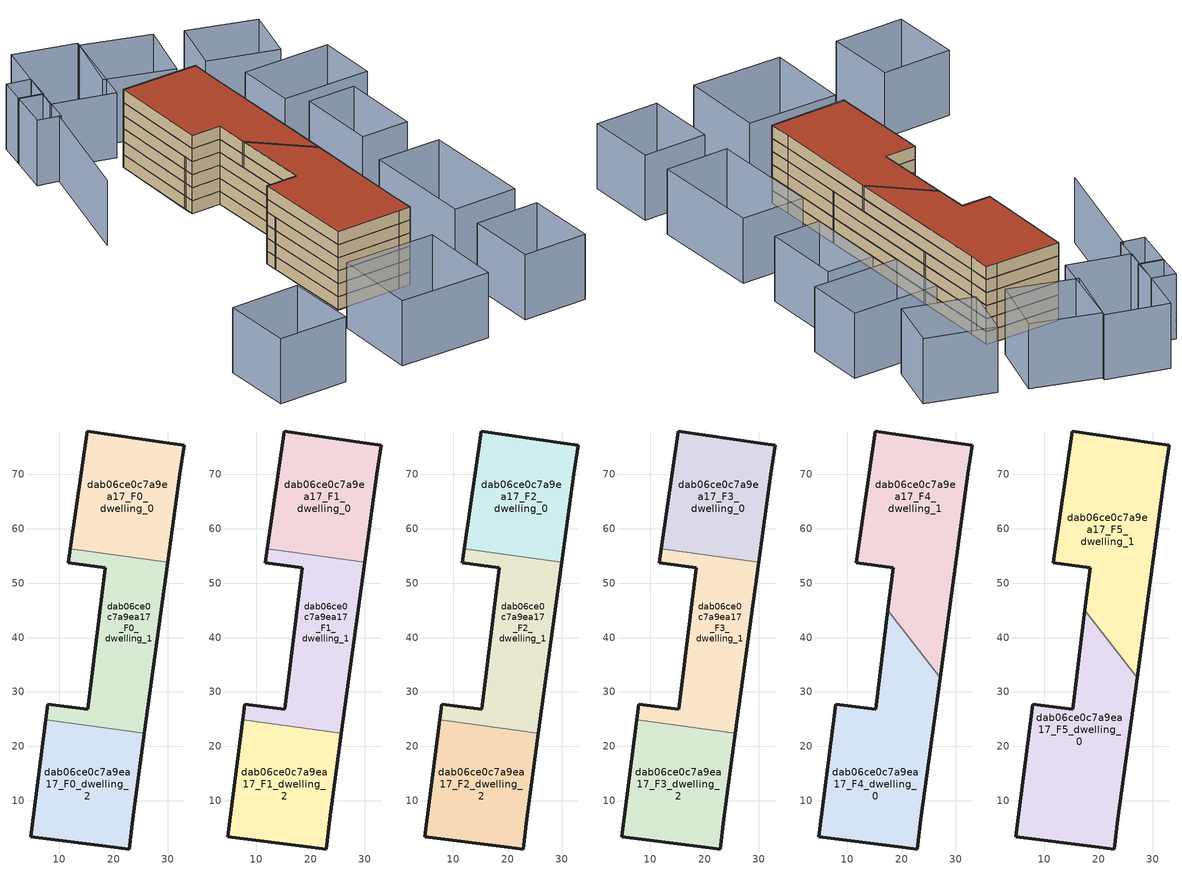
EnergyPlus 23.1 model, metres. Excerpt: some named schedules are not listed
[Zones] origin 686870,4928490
dab06ce0c7a9ea17_F0_dwelling_0
 floor ground (EU_floor_Construction): 29.99,53.87 32.19,70 32.98,75.36 30.37,75.77 15.18,77.98 12.02,56.32 z0
 wall outside (EU_wall_Construction): 12.02,56.32 15.18,77.98 30.37,75.77 32.98,75.36 32.19,70 29.99,53.87 z0:3
 wall to dab06ce0c7a9ea17_F0_dwelling_1 (EU_wall_Construction): 29.99,53.87 12.02,56.32 z0:3
dab06ce0c7a9ea17_F0_dwelling_1
 floor ground (EU_floor_Construction): 25.69,22.37 29.99,53.87 12.02,56.32 11.65,53.74 18.49,52.88 15.22,26.85 7.86,27.78 7.49,24.85 z0
 wall outside (EU_wall_Construction): 29.99,53.87 25.69,22.37 / 7.49,24.85 7.86,27.78 15.22,26.85 18.49,52.88 11.65,53.74 12.02,56.32 z0:3
 wall to dab06ce0c7a9ea17_F0_dwelling_2 (EU_wall_Construction): 25.69,22.37 7.49,24.85 z0:3
dab06ce0c7a9ea17_F0_dwelling_2
 floor ground (EU_floor_Construction): 22.85,1.12 23.54,6.57 25.69,22.37 7.49,24.85 4.8,3.37 20.1,1.45 z0
 wall outside (EU_wall_Construction): 25.69,22.37 23.54,6.57 22.85,1.12 20.1,1.45 4.8,3.37 7.49,24.85 z0:3
dab06ce0c7a9ea17_F1_dwelling_0
 floor to dab06ce0c7a9ea17_F0_dwelling_0 (EU_floor_Construction): 29.99,53.87 32.19,70 32.98,75.36 30.37,75.77 15.18,77.98 12.02,56.32 z3
 wall outside (EU_wall_Construction): 12.02,56.32 15.18,77.98 30.37,75.77 32.98,75.36 32.19,70 29.99,53.87 z3:6
 wall to dab06ce0c7a9ea17_F1_dwelling_1 (EU_wall_Construction): 29.99,53.87 12.02,56.32 z3:6
dab06ce0c7a9ea17_F1_dwelling_1
 floor to dab06ce0c7a9ea17_F0_dwelling_1 (EU_floor_Construction): 25.69,22.37 29.99,53.87 12.02,56.32 11.65,53.74 18.49,52.88 15.22,26.85 7.86,27.78 7.49,24.85 z3
 wall outside (EU_wall_Construction): 29.99,53.87 25.69,22.37 / 7.49,24.85 7.86,27.78 15.22,26.85 18.49,52.88 11.65,53.74 12.02,56.32 z3:6
 wall to dab06ce0c7a9ea17_F1_dwelling_2 (EU_wall_Construction): 25.69,22.37 7.49,24.85 z3:6
dab06ce0c7a9ea17_F1_dwelling_2
 floor to dab06ce0c7a9ea17_F0_dwelling_2 (EU_floor_Construction): 22.85,1.12 23.54,6.57 25.69,22.37 7.49,24.85 4.8,3.37 20.1,1.45 z3
 wall outside (EU_wall_Construction): 25.69,22.37 23.54,6.57 22.85,1.12 20.1,1.45 4.8,3.37 7.49,24.85 z3:6
dab06ce0c7a9ea17_F2_dwelling_0
 floor to dab06ce0c7a9ea17_F1_dwelling_0 (EU_floor_Construction): 29.99,53.87 32.19,70 32.98,75.36 30.37,75.77 15.18,77.98 12.02,56.32 z6
 wall outside (EU_wall_Construction): 12.02,56.32 15.18,77.98 30.37,75.77 32.98,75.36 32.19,70 29.99,53.87 z6:9
 wall to dab06ce0c7a9ea17_F2_dwelling_1 (EU_wall_Construction): 29.99,53.87 12.02,56.32 z6:9
dab06ce0c7a9ea17_F2_dwelling_1
 floor to dab06ce0c7a9ea17_F1_dwelling_1 (EU_floor_Construction): 25.69,22.37 29.99,53.87 12.02,56.32 11.65,53.74 18.49,52.88 15.22,26.85 7.86,27.78 7.49,24.85 z6
 wall outside (EU_wall_Construction): 29.99,53.87 25.69,22.37 / 7.49,24.85 7.86,27.78 15.22,26.85 18.49,52.88 11.65,53.74 12.02,56.32 z6:9
 wall to dab06ce0c7a9ea17_F2_dwelling_2 (EU_wall_Construction): 25.69,22.37 7.49,24.85 z6:9
dab06ce0c7a9ea17_F2_dwelling_2
 floor to dab06ce0c7a9ea17_F1_dwelling_2 (EU_floor_Construction): 22.85,1.12 23.54,6.57 25.69,22.37 7.49,24.85 4.8,3.37 20.1,1.45 z6
 wall outside (EU_wall_Construction): 25.69,22.37 23.54,6.57 22.85,1.12 20.1,1.45 4.8,3.37 7.49,24.85 z6:9
dab06ce0c7a9ea17_F3_dwelling_0
 floor to dab06ce0c7a9ea17_F2_dwelling_0 (EU_floor_Construction): 29.99,53.87 32.19,70 32.98,75.36 30.37,75.77 15.18,77.98 12.02,56.32 z9
 wall outside (EU_wall_Construction): 12.02,56.32 15.18,77.98 30.37,75.77 32.98,75.36 32.19,70 29.99,53.87 z9:12
 wall to dab06ce0c7a9ea17_F3_dwelling_1 (EU_wall_Construction): 29.99,53.87 12.02,56.32 z9:12
dab06ce0c7a9ea17_F3_dwelling_1
 floor to dab06ce0c7a9ea17_F2_dwelling_1 (EU_floor_Construction): 25.69,22.37 29.99,53.87 12.02,56.32 11.65,53.74 18.49,52.88 15.22,26.85 7.86,27.78 7.49,24.85 z9
 wall outside (EU_wall_Construction): 29.99,53.87 25.69,22.37 / 7.49,24.85 7.86,27.78 15.22,26.85 18.49,52.88 11.65,53.74 12.02,56.32 z9:12
 wall to dab06ce0c7a9ea17_F3_dwelling_2 (EU_wall_Construction): 25.69,22.37 7.49,24.85 z9:12
dab06ce0c7a9ea17_F3_dwelling_2
 floor to dab06ce0c7a9ea17_F2_dwelling_2 (EU_floor_Construction): 22.85,1.12 23.54,6.57 25.69,22.37 7.49,24.85 4.8,3.37 20.1,1.45 z9
 wall outside (EU_wall_Construction): 25.69,22.37 23.54,6.57 22.85,1.12 20.1,1.45 4.8,3.37 7.49,24.85 z9:12
dab06ce0c7a9ea17_F4_dwelling_0
 floor to dab06ce0c7a9ea17_F3_dwelling_2 (EU_floor_Construction): 22.85,1.12 23.54,6.57 25.69,22.37 7.49,24.85 4.8,3.37 20.1,1.45 z12
 floor to dab06ce0c7a9ea17_F3_dwelling_1 (EU_floor_Construction): 25.69,22.37 27.09,32.63 17.49,44.98 15.22,26.85 7.86,27.78 7.49,24.85 z12
 wall outside (EU_wall_Construction): 27.09,32.63 23.54,6.57 22.85,1.12 20.1,1.45 4.8,3.37 7.86,27.78 15.22,26.85 17.49,44.98 z12:15
 wall to dab06ce0c7a9ea17_F4_dwelling_1 (EU_wall_Construction): 17.49,44.98 27.09,32.63 z12:15
dab06ce0c7a9ea17_F4_dwelling_1
 floor to dab06ce0c7a9ea17_F3_dwelling_0 (EU_floor_Construction): 29.99,53.87 32.19,70 32.98,75.36 30.37,75.77 15.18,77.98 12.02,56.32 z12
 floor to dab06ce0c7a9ea17_F3_dwelling_1 (EU_floor_Construction): 27.09,32.63 29.99,53.87 12.02,56.32 11.65,53.74 18.49,52.88 17.49,44.98 z12
 wall outside (EU_wall_Construction): 17.49,44.98 18.49,52.88 11.65,53.74 15.18,77.98 30.37,75.77 32.98,75.36 32.19,70 27.09,32.63 z12:15
dab06ce0c7a9ea17_F5_dwelling_0
 floor to dab06ce0c7a9ea17_F4_dwelling_0 (EU_floor_Construction): 22.85,1.12 23.54,6.57 27.09,32.63 17.49,44.98 15.22,26.85 7.86,27.78 4.8,3.37 20.1,1.45 z15
 wall outside (EU_wall_Construction): 27.09,32.63 23.54,6.57 22.85,1.12 20.1,1.45 4.8,3.37 7.86,27.78 15.22,26.85 17.49,44.98 z15:18
 wall to dab06ce0c7a9ea17_F5_dwelling_1 (EU_wall_Construction): 17.49,44.98 27.09,32.63 z15:18
 roof outside (EU_roof_Construction): 17.49,44.98 27.09,32.63 23.54,6.57 22.85,1.12 20.1,1.45 4.8,3.37 7.86,27.78 15.22,26.85 z18
dab06ce0c7a9ea17_F5_dwelling_1
 floor to dab06ce0c7a9ea17_F4_dwelling_1 (EU_floor_Construction): 27.09,32.63 32.19,70 32.98,75.36 30.37,75.77 15.18,77.98 11.65,53.74 18.49,52.88 17.49,44.98 z15
 wall outside (EU_wall_Construction): 17.49,44.98 18.49,52.88 11.65,53.74 15.18,77.98 30.37,75.77 32.98,75.36 32.19,70 27.09,32.63 z15:18
 roof outside (EU_roof_Construction): 32.98,75.36 32.19,70 27.09,32.63 17.49,44.98 18.49,52.88 11.65,53.74 15.18,77.98 30.37,75.77 z18
shading: 1.76,82.75 -10.13,55.84 / 21.72,-6.6 18.74,-26.23 / 18.74,-26.23 -2.23,-23.05 / -2.23,-23.05 0.76,-3.41 / 0.76,-3.41 21.72,-6.6 / -13.17,-3.57 -15.3,-20.06 / -15.3,-20.06 -31.46,-17.98 / -31.46,-17.98 -29.33,-1.48 / -29.33,-1.48 -13.17,-3.57 / -2.84,84.24 0.86,93.82 / 0.86,93.82 5.76,91.92 / 5.76,91.92 2.06,82.35 / 2.06,82.35 -2.84,84.24 / 0.78,93.61 3.23,99.95 / 3.23,99.95 8.31,97.99 / 8.31,97.99 5.86,91.65 / 5.86,91.65 0.78,93.61 / 3.89,87.51 12.73,108.38 / 12.73,108.38 25.92,102.79 / 25.92,102.79 17.08,81.92 / 17.08,81.92 3.89,87.51 / 46.54,-11.21 44.4,-27.72 / 44.4,-27.72 29.54,-25.79 / 29.54,-25.79 31.68,-9.28 / 31.68,-9.28 46.54,-11.21 / 32.67,-1.83 36.05,24.22 / 36.05,24.22 50.75,22.31 / 50.75,22.31 47.38,-3.73 / 47.38,-3.73 32.67,-1.83 / 53.96,50.83 51.38,32.19 / 51.38,32.19 40.37,33.72 / 40.37,33.72 42.96,52.36 / 42.96,52.36 53.96,50.83 / 42.17,70.33 62.38,67.48 / 62.38,67.48 60.42,53.6 / 60.42,53.6 40.21,56.45 / 40.21,56.45 42.17,70.33 / 59.81,85.08 54.06,72.55 / 54.06,72.55 39.51,79.22 / 39.51,79.22 45.25,91.75 / 45.25,91.75 59.81,85.08 / 18.79,87.85 25.56,101.94 / 25.56,101.94 39.84,95.08 / 39.84,95.08 33.07,80.99 / 33.07,80.99 18.79,87.85 z0:15
[Building]
EU S2 Campaign: North Axis=0; Terrain=City; Solar Distribution=FullExterior
[Site:Location]
Bologna: Latitude=44.5; Longitude=11.25; Time Zone=1; Elevation=37
[SizingPeriod:WeatherFileDays]
AnnualSizingPeriod: Begin Month=1; Begin Day of Month=1; End Month=12; End Day of Month=31; Day of Week for Start Day=Monday; Use Weather File Daylight Saving Period=No; Use Weather File Rain and Snow Indicators=No
[MATERIAL]
EU_InternalMass_Material: Roughness=MediumRough; Thickness=0.1; Conductivity=1; Density=1800; Specific Heat=900; Thermal Absorptance=0.9; Solar Absorptance=0.7; Visible Absorptance=0.7
[MATERIAL:NOMASS] Roughness=MediumRough; Thermal Absorptance=0.9; Solar Absorptance=0.7; Visible Absorptance=0.7
Name | Thermal Resistance
EU_wall_NoMass | 0.905828
EU_roof_NoMass | 0.37593
EU_floor_NoMass | 0.67114
[CONSTRUCTION]
EU_wall_Construction: EU_wall_NoMass
EU_roof_Construction: EU_roof_NoMass
EU_floor_Construction: EU_floor_NoMass
EU_InternalMass_Construction: EU_InternalMass_Material
[ZONE] Type=1; Multiplier=1; Ceiling Height=autocalculate; Floor Area=autocalculate; Part of Total Floor Area=Yes
Name | Volume
dab06ce0c7a9ea17_F0_dwelling_0; dab06ce0c7a9ea17_F1_dwelling_0; dab06ce0c7a9ea17_F2_dwelling_0; dab06ce0c7a9ea17_F3_dwelling_0 | 1180.15
dab06ce0c7a9ea17_F4_dwelling_0; dab06ce0c7a9ea17_F5_dwelling_0; dab06ce0c7a9ea17_F4_dwelling_1; dab06ce0c7a9ea17_F5_dwelling_1 | 1770.23
dab06ce0c7a9ea17_F0_dwelling_1; dab06ce0c7a9ea17_F1_dwelling_1; dab06ce0c7a9ea17_F2_dwelling_1; dab06ce0c7a9ea17_F3_dwelling_1 | 1180.19
dab06ce0c7a9ea17_F0_dwelling_2; dab06ce0c7a9ea17_F1_dwelling_2; dab06ce0c7a9ea17_F2_dwelling_2; dab06ce0c7a9ea17_F3_dwelling_2 | 1180.17
[INTERNALMASS] Construction=EU_InternalMass_Construction
Name | Zone or ZoneList | Surface Area
dab06ce0c7a9ea17_F0_dwelling_0_EU_InternalMass | dab06ce0c7a9ea17_F0_dwelling_0 | 393.383
dab06ce0c7a9ea17_F0_dwelling_1_EU_InternalMass | dab06ce0c7a9ea17_F0_dwelling_1 | 393.395
dab06ce0c7a9ea17_F0_dwelling_2_EU_InternalMass | dab06ce0c7a9ea17_F0_dwelling_2 | 393.391
dab06ce0c7a9ea17_F1_dwelling_0_EU_InternalMass | dab06ce0c7a9ea17_F1_dwelling_0 | 393.383
dab06ce0c7a9ea17_F1_dwelling_1_EU_InternalMass | dab06ce0c7a9ea17_F1_dwelling_1 | 393.395
dab06ce0c7a9ea17_F1_dwelling_2_EU_InternalMass | dab06ce0c7a9ea17_F1_dwelling_2 | 393.391
dab06ce0c7a9ea17_F2_dwelling_0_EU_InternalMass | dab06ce0c7a9ea17_F2_dwelling_0 | 393.383
dab06ce0c7a9ea17_F2_dwelling_1_EU_InternalMass | dab06ce0c7a9ea17_F2_dwelling_1 | 393.395
dab06ce0c7a9ea17_F2_dwelling_2_EU_InternalMass | dab06ce0c7a9ea17_F2_dwelling_2 | 393.391
dab06ce0c7a9ea17_F3_dwelling_0_EU_InternalMass | dab06ce0c7a9ea17_F3_dwelling_0 | 393.383
dab06ce0c7a9ea17_F3_dwelling_1_EU_InternalMass | dab06ce0c7a9ea17_F3_dwelling_1 | 393.395
dab06ce0c7a9ea17_F3_dwelling_2_EU_InternalMass | dab06ce0c7a9ea17_F3_dwelling_2 | 393.391
dab06ce0c7a9ea17_F4_dwelling_0_EU_InternalMass | dab06ce0c7a9ea17_F4_dwelling_0 | 590.076
dab06ce0c7a9ea17_F4_dwelling_1_EU_InternalMass | dab06ce0c7a9ea17_F4_dwelling_1 | 590.077
dab06ce0c7a9ea17_F5_dwelling_0_EU_InternalMass | dab06ce0c7a9ea17_F5_dwelling_0 | 590.076
dab06ce0c7a9ea17_F5_dwelling_1_EU_InternalMass | dab06ce0c7a9ea17_F5_dwelling_1 | 590.077
[OTHEREQUIPMENT] Fuel Type=Electricity; Design Level Calculation Method=Watts/Area; Power per Zone Floor Area=1; Fraction Latent=0; Fraction Radiant=0; Fraction Lost=0; Carbon Dioxide Generation Rate=0; EndUse Subcategory=EU_Step8_InternalGains
Name | Zone or ZoneList or Space or SpaceList | Schedule
EU_Step8_InternalGain_dab06ce0c7a9ea17_F0_dwelling_0_f000 | dab06ce0c7a9ea17_F0_dwelling_0 | EU_Step8_GainSchedule_dab06ce0c7a9ea17_F0_dwelling_0_f000
EU_Step8_InternalGain_dab06ce0c7a9ea17_F0_dwelling_1_f000 | dab06ce0c7a9ea17_F0_dwelling_1 | EU_Step8_GainSchedule_dab06ce0c7a9ea17_F0_dwelling_1_f000
EU_Step8_InternalGain_dab06ce0c7a9ea17_F0_dwelling_2_f000 | dab06ce0c7a9ea17_F0_dwelling_2 | EU_Step8_GainSchedule_dab06ce0c7a9ea17_F0_dwelling_2_f000
EU_Step8_InternalGain_dab06ce0c7a9ea17_F1_dwelling_0_f000 | dab06ce0c7a9ea17_F1_dwelling_0 | EU_Step8_GainSchedule_dab06ce0c7a9ea17_F1_dwelling_0_f000
EU_Step8_InternalGain_dab06ce0c7a9ea17_F1_dwelling_1_f000 | dab06ce0c7a9ea17_F1_dwelling_1 | EU_Step8_GainSchedule_dab06ce0c7a9ea17_F1_dwelling_1_f000
EU_Step8_InternalGain_dab06ce0c7a9ea17_F1_dwelling_2_f000 | dab06ce0c7a9ea17_F1_dwelling_2 | EU_Step8_GainSchedule_dab06ce0c7a9ea17_F1_dwelling_2_f000
EU_Step8_InternalGain_dab06ce0c7a9ea17_F2_dwelling_0_f000 | dab06ce0c7a9ea17_F2_dwelling_0 | EU_Step8_GainSchedule_dab06ce0c7a9ea17_F2_dwelling_0_f000
EU_Step8_InternalGain_dab06ce0c7a9ea17_F2_dwelling_1_f000 | dab06ce0c7a9ea17_F2_dwelling_1 | EU_Step8_GainSchedule_dab06ce0c7a9ea17_F2_dwelling_1_f000
EU_Step8_InternalGain_dab06ce0c7a9ea17_F2_dwelling_2_f000 | dab06ce0c7a9ea17_F2_dwelling_2 | EU_Step8_GainSchedule_dab06ce0c7a9ea17_F2_dwelling_2_f000
EU_Step8_InternalGain_dab06ce0c7a9ea17_F3_dwelling_0_f000 | dab06ce0c7a9ea17_F3_dwelling_0 | EU_Step8_GainSchedule_dab06ce0c7a9ea17_F3_dwelling_0_f000
EU_Step8_InternalGain_dab06ce0c7a9ea17_F3_dwelling_1_f000 | dab06ce0c7a9ea17_F3_dwelling_1 | EU_Step8_GainSchedule_dab06ce0c7a9ea17_F3_dwelling_1_f000
EU_Step8_InternalGain_dab06ce0c7a9ea17_F3_dwelling_2_f000 | dab06ce0c7a9ea17_F3_dwelling_2 | EU_Step8_GainSchedule_dab06ce0c7a9ea17_F3_dwelling_2_f000
EU_Step8_InternalGain_dab06ce0c7a9ea17_F4_dwelling_0_f000 | dab06ce0c7a9ea17_F4_dwelling_0 | EU_Step8_GainSchedule_dab06ce0c7a9ea17_F4_dwelling_0_f000
EU_Step8_InternalGain_dab06ce0c7a9ea17_F4_dwelling_1_f000 | dab06ce0c7a9ea17_F4_dwelling_1 | EU_Step8_GainSchedule_dab06ce0c7a9ea17_F4_dwelling_1_f000
EU_Step8_InternalGain_dab06ce0c7a9ea17_F5_dwelling_0_f000 | dab06ce0c7a9ea17_F5_dwelling_0 | EU_Step8_GainSchedule_dab06ce0c7a9ea17_F5_dwelling_0_f000
EU_Step8_InternalGain_dab06ce0c7a9ea17_F5_dwelling_1_f000 | dab06ce0c7a9ea17_F5_dwelling_1 | EU_Step8_GainSchedule_dab06ce0c7a9ea17_F5_dwelling_1_f000
[ZONEVENTILATION:DESIGNFLOWRATE] Schedule=EU_AlwaysOn; Design Flow Rate Calculation Method=AirChanges/Hour; Air Changes per Hour=0.73129; Ventilation Type=Natural; Fan Pressure Rise=0; Fan Total Efficiency=1; Constant Term Coefficient=1; Temperature Term Coefficient=0; Velocity Term Coefficient=0; Velocity Squared Term Coefficient=0; Minimum Indoor Temperature=-100; Maximum Indoor Temperature=100; Delta Temperature=-100; Minimum Outdoor Temperature=-100; Maximum Outdoor Temperature=100; Maximum Wind Speed=40
Name | Zone or ZoneList or Space or SpaceList
EU_ConstantAir_dab06ce0c7a9ea17_F0_dwelling_0 | dab06ce0c7a9ea17_F0_dwelling_0
EU_ConstantAir_dab06ce0c7a9ea17_F0_dwelling_1 | dab06ce0c7a9ea17_F0_dwelling_1
EU_ConstantAir_dab06ce0c7a9ea17_F0_dwelling_2 | dab06ce0c7a9ea17_F0_dwelling_2
EU_ConstantAir_dab06ce0c7a9ea17_F1_dwelling_0 | dab06ce0c7a9ea17_F1_dwelling_0
EU_ConstantAir_dab06ce0c7a9ea17_F1_dwelling_1 | dab06ce0c7a9ea17_F1_dwelling_1
EU_ConstantAir_dab06ce0c7a9ea17_F1_dwelling_2 | dab06ce0c7a9ea17_F1_dwelling_2
EU_ConstantAir_dab06ce0c7a9ea17_F2_dwelling_0 | dab06ce0c7a9ea17_F2_dwelling_0
EU_ConstantAir_dab06ce0c7a9ea17_F2_dwelling_1 | dab06ce0c7a9ea17_F2_dwelling_1
EU_ConstantAir_dab06ce0c7a9ea17_F2_dwelling_2 | dab06ce0c7a9ea17_F2_dwelling_2
EU_ConstantAir_dab06ce0c7a9ea17_F3_dwelling_0 | dab06ce0c7a9ea17_F3_dwelling_0
EU_ConstantAir_dab06ce0c7a9ea17_F3_dwelling_1 | dab06ce0c7a9ea17_F3_dwelling_1
EU_ConstantAir_dab06ce0c7a9ea17_F3_dwelling_2 | dab06ce0c7a9ea17_F3_dwelling_2
EU_ConstantAir_dab06ce0c7a9ea17_F4_dwelling_0 | dab06ce0c7a9ea17_F4_dwelling_0
EU_ConstantAir_dab06ce0c7a9ea17_F4_dwelling_1 | dab06ce0c7a9ea17_F4_dwelling_1
EU_ConstantAir_dab06ce0c7a9ea17_F5_dwelling_0 | dab06ce0c7a9ea17_F5_dwelling_0
EU_ConstantAir_dab06ce0c7a9ea17_F5_dwelling_1 | dab06ce0c7a9ea17_F5_dwelling_1
[HVACTEMPLATE:THERMOSTAT] Constant Heating Setpoint=20; Constant Cooling Setpoint=50
EU_HeatOnly_dab06ce0c7a9ea17_F0_dwelling_0; EU_HeatOnly_dab06ce0c7a9ea17_F0_dwelling_1; EU_HeatOnly_dab06ce0c7a9ea17_F0_dwelling_2; EU_HeatOnly_dab06ce0c7a9ea17_F1_dwelling_0; EU_HeatOnly_dab06ce0c7a9ea17_F1_dwelling_1; EU_HeatOnly_dab06ce0c7a9ea17_F1_dwelling_2; EU_HeatOnly_dab06ce0c7a9ea17_F2_dwelling_0; EU_HeatOnly_dab06ce0c7a9ea17_F2_dwelling_1; EU_HeatOnly_dab06ce0c7a9ea17_F2_dwelling_2; EU_HeatOnly_dab06ce0c7a9ea17_F3_dwelling_0; EU_HeatOnly_dab06ce0c7a9ea17_F3_dwelling_1; EU_HeatOnly_dab06ce0c7a9ea17_F3_dwelling_2; EU_HeatOnly_dab06ce0c7a9ea17_F4_dwelling_0; EU_HeatOnly_dab06ce0c7a9ea17_F4_dwelling_1; EU_HeatOnly_dab06ce0c7a9ea17_F5_dwelling_0; EU_HeatOnly_dab06ce0c7a9ea17_F5_dwelling_1
[HVACTEMPLATE:ZONE:IDEALLOADSAIRSYSTEM] System Availability Schedule=EU_AlwaysOn; Maximum Heating Supply Air Temperature=50; Minimum Cooling Supply Air Temperature=13; Maximum Heating Supply Air Humidity Ratio=0.0156; Minimum Cooling Supply Air Humidity Ratio=0.0077; Heating Limit=NoLimit; Cooling Limit=NoLimit; Heating Availability Schedule=EU_AlwaysOn; Cooling Availability Schedule=EU_CoolingOff; Dehumidification Control Type=ConstantSensibleHeatRatio; Cooling Sensible Heat Ratio=0.7; Dehumidification Setpoint=60; Humidification Control Type=None; Humidification Setpoint=30; Outdoor Air Method=None; Outdoor Air Flow Rate per Person=0.00944; Outdoor Air Flow Rate per Zone Floor Area=0; Outdoor Air Flow Rate per Zone=0; Demand Controlled Ventilation Type=None; Outdoor Air Economizer Type=NoEconomizer; Heat Recovery Type=None; Sensible Heat Recovery Effectiveness=0.7; Latent Heat Recovery Effectiveness=0.65
Name | Template Thermostat
dab06ce0c7a9ea17_F0_dwelling_0 | EU_HeatOnly_dab06ce0c7a9ea17_F0_dwelling_0
dab06ce0c7a9ea17_F0_dwelling_1 | EU_HeatOnly_dab06ce0c7a9ea17_F0_dwelling_1
dab06ce0c7a9ea17_F0_dwelling_2 | EU_HeatOnly_dab06ce0c7a9ea17_F0_dwelling_2
dab06ce0c7a9ea17_F1_dwelling_0 | EU_HeatOnly_dab06ce0c7a9ea17_F1_dwelling_0
dab06ce0c7a9ea17_F1_dwelling_1 | EU_HeatOnly_dab06ce0c7a9ea17_F1_dwelling_1
dab06ce0c7a9ea17_F1_dwelling_2 | EU_HeatOnly_dab06ce0c7a9ea17_F1_dwelling_2
dab06ce0c7a9ea17_F2_dwelling_0 | EU_HeatOnly_dab06ce0c7a9ea17_F2_dwelling_0
dab06ce0c7a9ea17_F2_dwelling_1 | EU_HeatOnly_dab06ce0c7a9ea17_F2_dwelling_1
dab06ce0c7a9ea17_F2_dwelling_2 | EU_HeatOnly_dab06ce0c7a9ea17_F2_dwelling_2
dab06ce0c7a9ea17_F3_dwelling_0 | EU_HeatOnly_dab06ce0c7a9ea17_F3_dwelling_0
dab06ce0c7a9ea17_F3_dwelling_1 | EU_HeatOnly_dab06ce0c7a9ea17_F3_dwelling_1
dab06ce0c7a9ea17_F3_dwelling_2 | EU_HeatOnly_dab06ce0c7a9ea17_F3_dwelling_2
dab06ce0c7a9ea17_F4_dwelling_0 | EU_HeatOnly_dab06ce0c7a9ea17_F4_dwelling_0
dab06ce0c7a9ea17_F4_dwelling_1 | EU_HeatOnly_dab06ce0c7a9ea17_F4_dwelling_1
